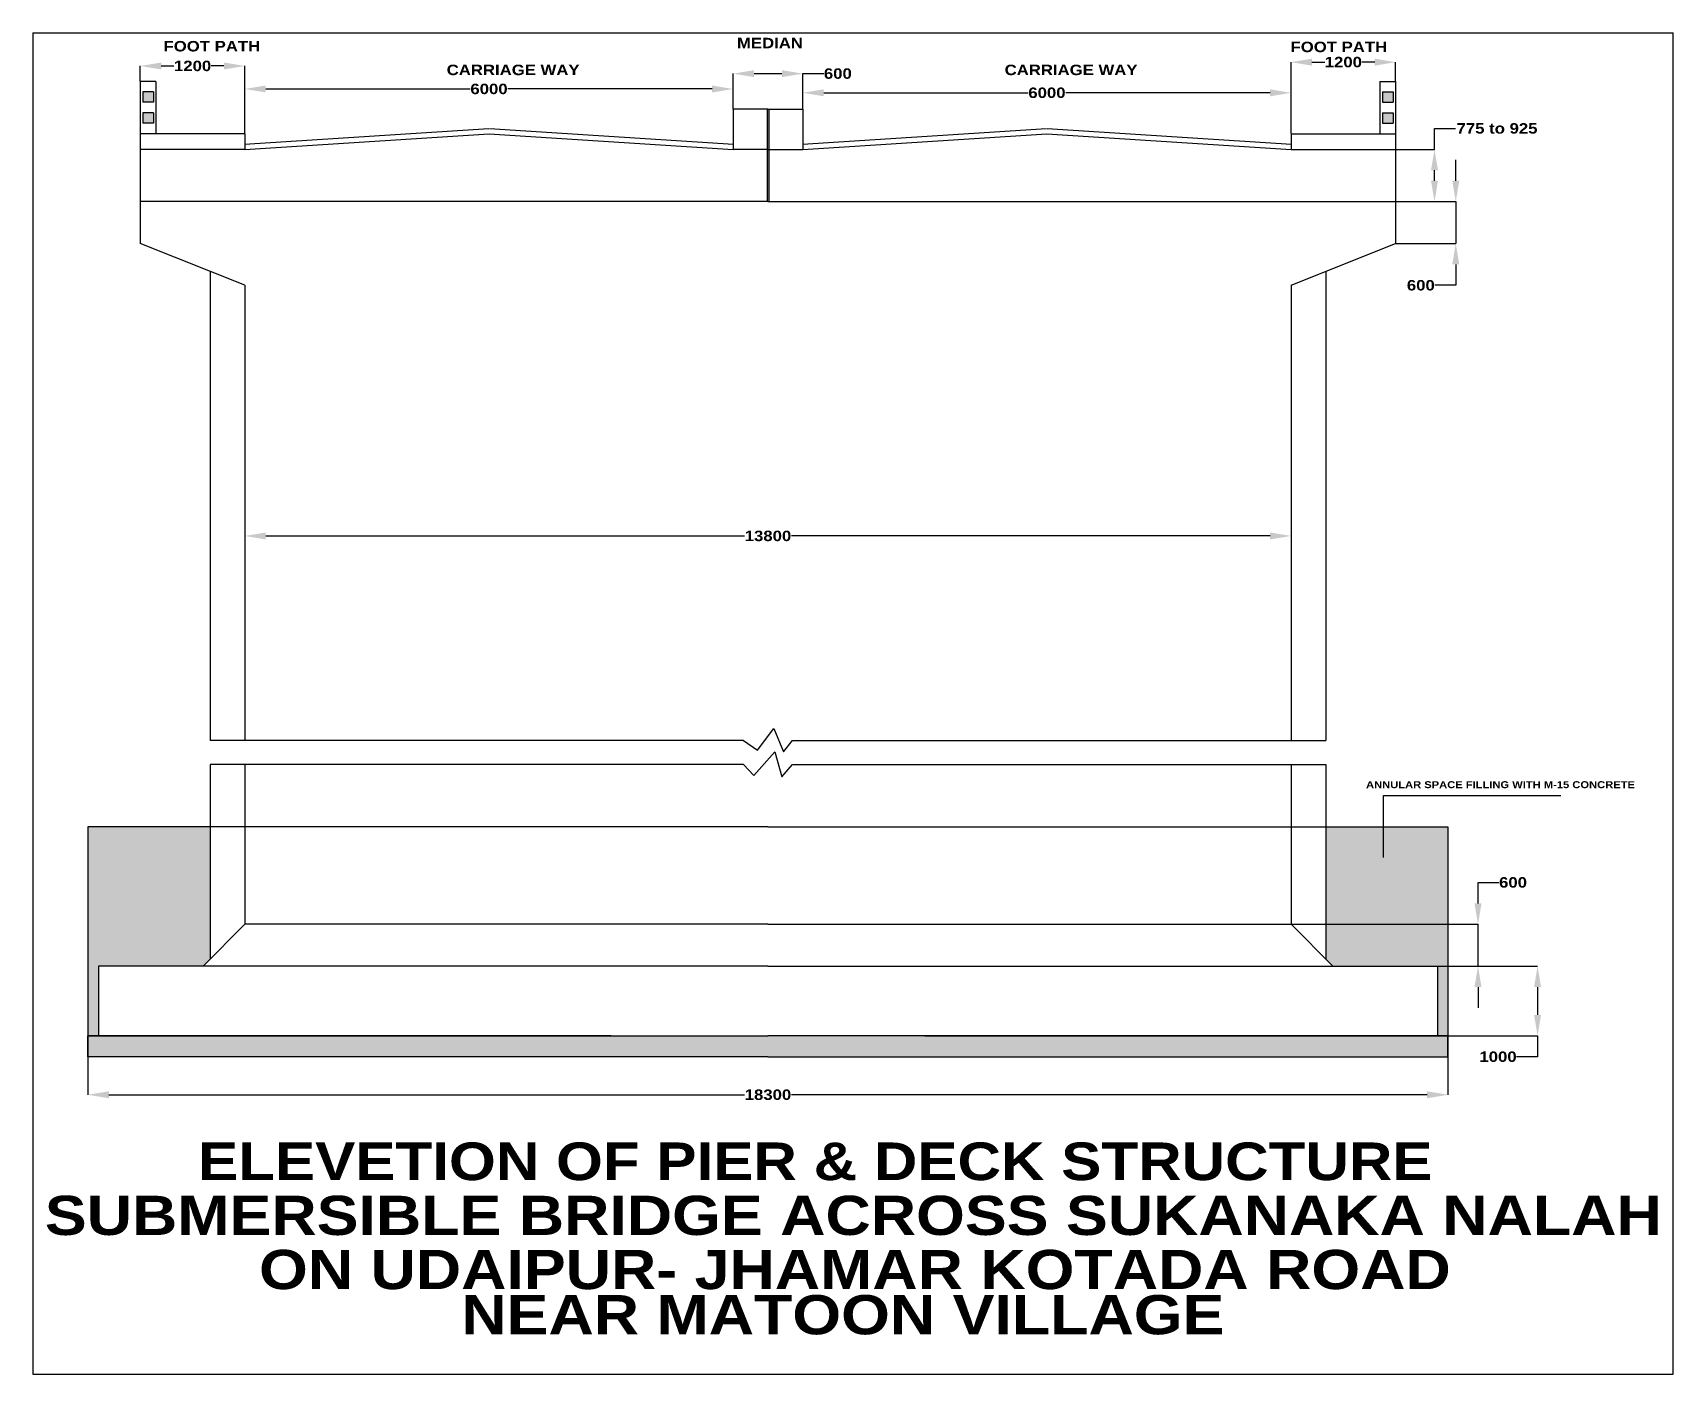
# Model space of a CAD drawing. Header units: millimetres. Extents: x -23258 to 263, y -11479 to 7761.
import ezdxf

# ---------------------------------------------------------------- set-up
doc = ezdxf.new("R2010")
doc.units = ezdxf.units.MM
doc.styles.get("Standard").update_dxf_attribs({"font": 'ARIBLK.TTF'})
doc.dimstyles.new('ISO-25', dxfattribs={"dimtxt": 150, "dimasz": 300, "dimexe": 1.25, "dimexo": 0.625, "dimtad": 0, "dimtoh": 1, "dimdec": 0, "dimtxsty": 'Standard', "dimcen": 75, "dimadec": 0, "dimazin": 0, "dimtfac": 1, "dimtdec": 0, "dimtmove": 0, "dimatfit": 2, "dimfxl": 0, "dimarcsym": 0})

# ---------------------------------------------------------------- blocks, each defined once
blk = doc.blocks.new('*D1')
at = {"color": 0, "lineweight": -2}
for p, q in [((-2536, -4726), (-2536, -4426)), ((-2536, -4426), (-2236, -4426)), ((-5216, -5026), (-2534, -5026)), ((-2536, -5626), (-2536, -5026)), ((-3116, -5626), (-2534, -5626)), ((-2536, -5926), (-2536, -6226))]:
    blk.add_line(p, q, dxfattribs=at)
at = {"color": 0}
for points in [[(-2586, -4726), (-2486, -4726), (-2536, -5026)], [(-2586, -5926), (-2486, -5926), (-2536, -5626)]]:
    blk.add_solid(points, dxfattribs=at)
at = {"layer": 'Defpoints', "color": 0}
for p in [(-5217, -5026), (-2536, -5026), (-3117, -5626)]:
    blk.add_point(p, dxfattribs=at)
at = {"color": 0, "insert": (-2034, -4426), "char_height": 150, "attachment_point": 5}
blk.add_mtext('600', dxfattribs=at)
blk = doc.blocks.new('*D2')
at = {"color": 0, "lineweight": -2}
for p, q in [((-20217, 6315), (-20217, 6956)), ((-19917, 6955), (-16988, 6955)), ((-13517, 6955), (-16445, 6955)), ((-13217, 6665), (-13217, 6956))]:
    blk.add_line(p, q, dxfattribs=at)
at = {"color": 0}
for points in [[(-19917, 7005), (-19917, 6905), (-20217, 6955)], [(-13517, 7005), (-13517, 6905), (-13217, 6955)]]:
    blk.add_solid(points, dxfattribs=at)
at = {"layer": 'Defpoints', "color": 0}
for p in [(-13217, 6955), (-13217, 6664), (-20217, 6314)]:
    blk.add_point(p, dxfattribs=at)
at = {"color": 0, "insert": (-16717, 6955), "char_height": 150, "attachment_point": 5}
blk.add_mtext('6000', dxfattribs=at)
blk = doc.blocks.new('*D3')
at = {"color": 0, "lineweight": -2}
for p, q in [((-21717, 7065), (-21717, 7286)), ((-21417, 7285), (-21234, 7285)), ((-20517, 7285), (-20699, 7285)), ((-20217, 6315), (-20217, 7286))]:
    blk.add_line(p, q, dxfattribs=at)
at = {"color": 0}
for points in [[(-21417, 7335), (-21417, 7235), (-21717, 7285)], [(-20517, 7335), (-20517, 7235), (-20217, 7285)]]:
    blk.add_solid(points, dxfattribs=at)
at = {"layer": 'Defpoints', "color": 0}
for p in [(-21717, 7285), (-21717, 7064), (-20217, 6315)]:
    blk.add_point(p, dxfattribs=at)
at = {"color": 0, "insert": (-20967, 7285), "char_height": 150, "attachment_point": 5}
blk.add_mtext('1200', dxfattribs=at)
blk = doc.blocks.new('*D4')
at = {"color": 0, "lineweight": -2}
for p, q in [((-13217, 6665), (-13217, 7176)), ((-12917, 7175), (-12517, 7175)), ((-12217, 6665), (-12217, 7176)), ((-12217, 7175), (-11917, 7175))]:
    blk.add_line(p, q, dxfattribs=at)
at = {"color": 0}
for points in [[(-12917, 7225), (-12917, 7125), (-13217, 7175)], [(-12517, 7225), (-12517, 7125), (-12217, 7175)]]:
    blk.add_solid(points, dxfattribs=at)
at = {"layer": 'Defpoints', "color": 0}
for p in [(-12217, 7175), (-13217, 6665), (-12217, 6664)]:
    blk.add_point(p, dxfattribs=at)
at = {"color": 0, "insert": (-11715, 7175), "char_height": 150, "attachment_point": 5}
blk.add_mtext('600', dxfattribs=at)
blk = doc.blocks.new('*D5')
at = {"color": 0, "lineweight": -2}
for p, q in [((-12217, 6665), (-12217, 6901)), ((-11917, 6900), (-8988, 6900)), ((-5517, 6900), (-8445, 6900)), ((-5217, 6315), (-5217, 6901))]:
    blk.add_line(p, q, dxfattribs=at)
at = {"color": 0}
for points in [[(-11917, 6950), (-11917, 6850), (-12217, 6900)], [(-5517, 6950), (-5517, 6850), (-5217, 6900)]]:
    blk.add_solid(points, dxfattribs=at)
at = {"layer": 'Defpoints', "color": 0}
for p in [(-5217, 6900), (-12217, 6665), (-5217, 6314)]:
    blk.add_point(p, dxfattribs=at)
at = {"color": 0, "insert": (-8717, 6900), "char_height": 150, "attachment_point": 5}
blk.add_mtext('6000', dxfattribs=at)
blk = doc.blocks.new('*D6')
at = {"color": 0, "lineweight": -2}
for p, q in [((-5217, 6315), (-5217, 7341)), ((-4917, 7340), (-4734, 7340)), ((-4017, 7340), (-4199, 7340)), ((-3717, 7065), (-3717, 7341))]:
    blk.add_line(p, q, dxfattribs=at)
at = {"color": 0}
for points in [[(-4917, 7390), (-4917, 7290), (-5217, 7340)], [(-4017, 7390), (-4017, 7290), (-3717, 7340)]]:
    blk.add_solid(points, dxfattribs=at)
at = {"layer": 'Defpoints', "color": 0}
for p in [(-3717, 7340), (-3717, 7064), (-5217, 6315)]:
    blk.add_point(p, dxfattribs=at)
at = {"color": 0, "insert": (-4467, 7340), "char_height": 150, "attachment_point": 5}
blk.add_mtext('1200', dxfattribs=at)
blk = doc.blocks.new('*D7')
at = {"color": 0, "lineweight": -2}
for p, q in [((-3160, 6089), (-3160, 6389)), ((-3160, 6389), (-2860, 6389)), ((-3716, 6089), (-3159, 6089)), ((-3160, 5639), (-3160, 5789)), ((-3716, 5339), (-3159, 5339))]:
    blk.add_line(p, q, dxfattribs=at)
at = {"color": 0}
for points in [[(-3210, 5789), (-3110, 5789), (-3160, 6089)], [(-3210, 5639), (-3110, 5639), (-3160, 5339)]]:
    blk.add_solid(points, dxfattribs=at)
at = {"layer": 'Defpoints', "color": 0}
for p in [(-3717, 6089), (-3160, 6089), (-3717, 5339)]:
    blk.add_point(p, dxfattribs=at)
at = {"color": 0, "insert": (-2263, 6389), "char_height": 150, "attachment_point": 5}
blk.add_mtext('775 to 925', dxfattribs=at)
blk = doc.blocks.new('*D8')
at = {"color": 0, "lineweight": -2}
for p, q in [((-20217, 1155), (-20217, 543)), ((-5217, 1155), (-5217, 543)), ((-19917, 544), (-13054, 544)), ((-5517, 544), (-12380, 544))]:
    blk.add_line(p, q, dxfattribs=at)
at = {"color": 0}
for points in [[(-19917, 594), (-19917, 494), (-20217, 544)], [(-5517, 594), (-5517, 494), (-5217, 544)]]:
    blk.add_solid(points, dxfattribs=at)
at = {"layer": 'Defpoints', "color": 0}
for p in [(-20217, 1156), (-5217, 1156), (-5217, 544)]:
    blk.add_point(p, dxfattribs=at)
at = {"color": 0, "insert": (-12717, 544), "char_height": 150, "attachment_point": 5}
blk.add_mtext('13800', dxfattribs=at)
blk = doc.blocks.new('*D9')
at = {"color": 0, "lineweight": -2}
for p, q in [((-2855, 5639), (-2855, 5939)), ((-3716, 5339), (-2854, 5339)), ((-2855, 5339), (-2855, 4739)), ((-3716, 4739), (-2854, 4739)), ((-2855, 4439), (-2855, 4139)), ((-2855, 4139), (-3155, 4139))]:
    blk.add_line(p, q, dxfattribs=at)
at = {"color": 0}
for points in [[(-2905, 5639), (-2805, 5639), (-2855, 5339)], [(-2905, 4439), (-2805, 4439), (-2855, 4739)]]:
    blk.add_solid(points, dxfattribs=at)
at = {"layer": 'Defpoints', "color": 0}
for p in [(-3716, 5339), (-3717, 4739), (-2855, 4739)]:
    blk.add_point(p, dxfattribs=at)
at = {"color": 0, "insert": (-3356, 4139), "char_height": 150, "attachment_point": 5}
blk.add_mtext('600', dxfattribs=at)
blk = doc.blocks.new('*D10')
at = {"color": 0, "lineweight": -2}
for p, q in [((-22467, -6927), (-22467, -7473)), ((-2967, -6927), (-2967, -7473)), ((-22167, -7471), (-13054, -7471)), ((-3267, -7471), (-12380, -7471))]:
    blk.add_line(p, q, dxfattribs=at)
at = {"color": 0}
for points in [[(-22167, -7421), (-22167, -7521), (-22467, -7471)], [(-3267, -7421), (-3267, -7521), (-2967, -7471)]]:
    blk.add_solid(points, dxfattribs=at)
at = {"layer": 'Defpoints', "color": 0}
for p in [(-22467, -6926), (-2967, -6926), (-2967, -7471)]:
    blk.add_point(p, dxfattribs=at)
at = {"color": 0, "insert": (-12717, -7471), "char_height": 150, "attachment_point": 5}
blk.add_mtext('18300', dxfattribs=at)
blk = doc.blocks.new('*D11')
at = {"color": 0, "lineweight": -2}
for p, q in [((-3116, -5626), (-1681, -5626)), ((-1682, -5926), (-1682, -6326)), ((-3116, -6626), (-1681, -6626)), ((-1682, -6626), (-1682, -6926)), ((-1682, -6926), (-1982, -6926))]:
    blk.add_line(p, q, dxfattribs=at)
at = {"color": 0}
for points in [[(-1732, -5926), (-1632, -5926), (-1682, -5626)], [(-1732, -6326), (-1632, -6326), (-1682, -6626)]]:
    blk.add_solid(points, dxfattribs=at)
at = {"layer": 'Defpoints', "color": 0}
for p in [(-3117, -5626), (-3117, -6626), (-1682, -6626)]:
    blk.add_point(p, dxfattribs=at)
at = {"color": 0, "insert": (-2249, -6926), "char_height": 150, "attachment_point": 5}
blk.add_mtext('1000', dxfattribs=at)

msp = doc.modelspace()

# ---------------------------------------------------------------- hatches: boundary and pattern name
h = msp.add_hatch(color=256)
h.paths.add_polyline_path([(-21529.3, 6764), (-21529.3, 6914), (-21679.3, 6914), (-21679.3, 6764)])
h.paths.add_polyline_path([(-21529.3, 6464), (-21529.3, 6614), (-21679.3, 6614), (-21679.3, 6464)])
h = msp.add_hatch(color=256)
h.paths.add_polyline_path([(-3754.3, 6764), (-3754.3, 6914), (-3904.3, 6914), (-3904.3, 6764)])
h.paths.add_polyline_path([(-3754.3, 6464), (-3754.3, 6614), (-3904.3, 6614), (-3904.3, 6464)])
h = msp.add_hatch()
h.set_pattern_fill('ANGLE', color=256, scale=0.5, style=0)
h.set_pattern_definition([(0, (0, 5000), (0, 3.4925), [2.54, -0.9525]), (90, (0, 5000), (-3.4925, 2e-16), [2.54, -0.9525])])
h.paths.add_polyline_path([(-12704.3, 6664), (-12716.8, 6664), (-12729.3, 6664), (-12729.3, 6089), (-12716.8, 6089), (-12704.3, 6089)])
h = msp.add_hatch()
h.set_pattern_fill('ANGLE', color=256, style=0)
h.set_pattern_definition([(0, (0, 0), (0, 6.985), [5.08, -1.905]), (90, (0, 0), (-6.985, 4e-16), [5.08, -1.905])])
h.paths.add_polyline_path([(-12704.3, 6089), (-12716.8, 6089), (-12729.3, 6089), (-12729.3, 5339), (-12716.8, 5339), (-12704.3, 5339)])
h = msp.add_hatch()
h.set_pattern_fill('AR-CONC', color=256, scale=3, style=0)
h.paths.add_polyline_path([(-2966.8, -3626.2), (-4716.8, -3626.2), (-4716.8, -5526.2), (-4616.8, -5626.2), (-3116.8, -5626.2), (-3116.8, -6626.2), (-2966.8, -6626.2)])
h.paths.add_polyline_path([(-20716.8, -3626.2), (-22466.8, -3626.2), (-22466.8, -6626.2), (-22316.8, -6626.2), (-22316.8, -5626.2), (-20816.8, -5626.2), (-20716.8, -5526.2)])
h.paths.add_polyline_path([(-22634.8, -4311.2), (-22157.9, -4311.2), (-22157.9, -4541.3), (-22634.8, -4541.3)], flags=9)
h = msp.add_hatch()
h.set_pattern_fill('AR-CONC', color=256, scale=3, style=0)
h.paths.add_polyline_path([(-2966.8, -6626.2), (-12716.8, -6626.2), (-22466.8, -6626.2), (-22466.8, -6926.2), (-14966.8, -6926.2), (-12716.8, -6926.2), (-2966.8, -6926.2)])

# ---------------------------------------------------------------- linework, layer by layer
for p, q in [((-23258, 7761), (-23258, -11478.8)), ((-23258, 7761), (262.8, 7761)), ((-23258, 7761), (262.8, 7761)), ((262.8, -11478.8), (262.8, 7761)), ((-21716.8, 7064), (-21716.8, 5339)), ((-21491.8, 7064), (-21716.8, 7064)), ((-21491.8, 7064), (-21491.8, 6314)), ((-3941.8, 7064), (-3716.8, 7064)), ((-3941.8, 7064), (-3941.8, 6314)), ((-3716.8, 7064), (-3716.8, 5339)), ((-21529.3, 6914), (-21679.3, 6914)), ((-21679.3, 6914), (-21679.3, 6764)), ((-21529.3, 6914), (-21529.3, 6764)), ((-3904.3, 6914), (-3904.3, 6764)), ((-3904.3, 6914), (-3754.3, 6914)), ((-3754.3, 6914), (-3754.3, 6764)), ((-21529.3, 6764), (-21679.3, 6764)), ((-21529.3, 6614), (-21679.3, 6614)), ((-21679.3, 6614), (-21679.3, 6464)), ((-21529.3, 6614), (-21529.3, 6464)), ((-12716.8, 6664), (-13216.8, 6664)), ((-13216.8, 6664), (-13216.8, 6089)), ((-12729.3, 6664), (-12729.3, 5339)), ((-12716.8, 6664), (-12216.8, 6664)), ((-12704.3, 6664), (-12704.3, 5339)), ((-12216.8, 6664), (-12216.8, 6089)), ((-3904.3, 6764), (-3754.3, 6764)), ((-3904.3, 6614), (-3754.3, 6614)), ((-3904.3, 6614), (-3904.3, 6464)), ((-3754.3, 6614), (-3754.3, 6464)), ((-21529.3, 6464), (-21679.3, 6464)), ((-20221.6, 6163.9), (-16721.6, 6388.9)), ((-16711.9, 6388.9), (-13211.9, 6163.9)), ((-12221.6, 6163.9), (-8721.6, 6388.9)), ((-8711.9, 6388.9), (-5211.9, 6163.9)), ((-3904.3, 6464), (-3754.3, 6464)), ((-20216.8, 6314), (-21716.8, 6314)), ((-20216.8, 6314), (-20216.8, 6089)), ((-20216.8, 6089), (-16716.8, 6314)), ((-16716.8, 6314), (-13216.8, 6089)), ((-12216.8, 6089), (-8716.8, 6314)), ((-8716.8, 6314), (-5216.8, 6089)), ((-5216.8, 6314), (-5216.8, 6089)), ((-5216.8, 6314), (-3716.8, 6314)), ((-20216.8, 6089), (-21716.8, 6089)), ((-12716.8, 6089), (-13216.8, 6089)), ((-12716.8, 6089), (-12216.8, 6089)), ((-5216.8, 6089), (-3716.8, 6089)), ((-12716.8, 5339), (-21716.8, 5339)), ((-21716.8, 5339), (-21716.8, 4739)), ((-12716.8, 5339), (-3716.8, 5339)), ((-3716.8, 5339), (-3716.8, 4739)), ((-20216.8, 4139), (-21716.8, 4739)), ((-5216.8, 4139), (-3716.8, 4739)), ((-20716.8, 4339), (-20716.8, -2388.9)), ((-4716.8, 4339), (-4716.8, -2388.9)), ((-20216.8, 4139), (-20216.8, -2388.9)), ((-5216.8, 4139), (-5216.8, -2388.9)), ((-12866.2, -2530.3), (-12633.8, -2219.2)), ((-12633.8, -2219.2), (-12496.5, -2551.4)), ((-20516.8, -2388.9), (-20716.8, -2388.9)), ((-13068.8, -2388.9), (-20516.8, -2388.9)), ((-13068.8, -2388.9), (-12866.2, -2530.3)), ((-12919, -2891.8), (-12618, -2554.3)), ((-12618, -2554.3), (-12517.6, -2912.9)), ((-12496.5, -2551.4), (-12364.8, -2388.9)), ((-12364.8, -2388.9), (-4916.8, -2388.9)), ((-4916.8, -2388.9), (-4716.8, -2388.9)), ((-20716.8, -2733.3), (-20716.8, -5526.2)), ((-20516.8, -2733.3), (-20716.8, -2733.3)), ((-13068.8, -2733.3), (-20516.8, -2733.3)), ((-20216.8, -2733.3), (-20216.8, -5026.2)), ((-13068.8, -2733.3), (-12919, -2891.8)), ((-12517.6, -2912.9), (-12364.8, -2733.3)), ((-12364.8, -2733.3), (-4916.8, -2733.3)), ((-5216.8, -2733.3), (-5216.8, -5026.2)), ((-4916.8, -2733.3), (-4716.8, -2733.3)), ((-4716.8, -2733.3), (-4716.8, -5526.2)), ((-22466.8, -3626.2), (-22466.8, -6926.2)), ((-12716.8, -3626.2), (-22466.8, -3626.2)), ((-20716.8, -3626.2), (-22466.8, -3626.2)), ((-12716.8, -3626.2), (-2966.8, -3626.2)), ((-4716.8, -3626.2), (-2966.8, -3626.2)), ((-2966.8, -3626.2), (-2966.8, -6926.2)), ((-20216.8, -5026.2), (-20816.8, -5626.2)), ((-12716.8, -5026.2), (-20216.8, -5026.2)), ((-12716.8, -5026.2), (-5216.8, -5026.2)), ((-5216.8, -5026.2), (-4616.8, -5626.2)), ((-12716.8, -5626.2), (-22316.8, -5626.2)), ((-22316.8, -5626.2), (-22316.8, -6626.2)), ((-15116.8, -5626.2), (-16616.8, -5626.2)), ((-12716.8, -5626.2), (-3116.8, -5626.2)), ((-10316.8, -5626.2), (-8816.8, -5626.2)), ((-3116.8, -5626.2), (-3116.8, -6626.2)), ((-22466.8, -6626.2), (-12716.8, -6626.2)), ((-14966.8, -6626.2), (-22466.8, -6626.2)), ((-22466.8, -6926.2), (-22466.8, -6626.2)), ((-16616.8, -6626.2), (-20816.8, -6626.2)), ((-2966.8, -6626.2), (-12716.8, -6626.2)), ((-10466.8, -6626.2), (-2966.8, -6626.2)), ((-8816.8, -6626.2), (-4616.8, -6626.2)), ((-2966.8, -6926.2), (-2966.8, -6626.2)), ((-12716.8, -6926.2), (-22466.8, -6926.2)), ((-14966.8, -6926.2), (-22466.8, -6926.2)), ((-12716.8, -6926.2), (-2966.8, -6926.2)), ((-10466.8, -6926.2), (-2966.8, -6926.2)), ((-23258, -11478.8), (262.8, -11478.8))]:
    msp.add_line(p, q)

# ---------------------------------------------------------------- texts
for s, p in [('FOOT PATH', (-21383.3, 7493.6)), ('MEDIAN', (-13161.1, 7538.9)), ('FOOT PATH', (-5224.1, 7483.3)), ('CARRIAGE WAY', (-17323.3, 7153.6)), ('CARRIAGE WAY', (-9323.3, 7153.6))]:
    msp.add_text(s, height=150).set_placement(p)
at = {"insert": (-4141.4, -2973.3), "char_height": 100, "attachment_point": 1}
msp.add_mtext('ANNULAR SPACE FILLING WITH M-15 CONCRETE', dxfattribs=at)
at = {"width": 394410.684, "attachment_point": 1}
for s, insert, char_height in [('ELEVETION OF PIER & DECK STRUCTURE', (-20888.9, -8155.3), 540), ('SUBMERSIBLE BRIDGE ACROSS SUKANAKA NALAH ', (-23085.1, -8919.3), 562.5), ('ON UDAIPUR- JHAMAR KOTADA ROAD ', (-20014, -9695.7), 562.5), ('NEAR MATOON VILLAGE', (-17113.8, -10344.1), 562.5)]:
    msp.add_mtext(s, dxfattribs=dict(at, insert=insert, char_height=char_height))

# ---------------------------------------------------------------- dimensions: what is measured, and where the dimension line sits
for base, p1, p2, text, picture, middle in [((-21716.8, 7285), (-20216.8, 6314.7), (-21716.8, 7064), '1200', '*D3', (-20966.8, 7285)), ((-3716.8, 7340), (-5216.8, 6314.7), (-3716.8, 7064), '1200', '*D6', (-4466.8, 7340)), ((-12216.8, 7175.1), (-13216.8, 6664.7), (-12216.8, 6664), '600', '*D4', (-11715.2, 7175.1)), ((-13216.8, 6955.2), (-20216.8, 6314), (-13216.8, 6664), '6000', '*D2', (-16716.8, 6955.2)), ((-5216.8, 6900.2), (-12216.8, 6664.7), (-5216.8, 6314), '6000', '*D5', (-8716.8, 6900.2)), ((-5216.8, 544.4), (-20216.8, 1155.8), (-5216.8, 1155.8), '13800', '*D8', (-12716.8, 544.4)), ((-2966.8, -7471.4), (-22466.8, -6926.2), (-2966.8, -6926.2), '18300', '*D10', (-12716.8, -7471.4))]:
    dim = msp.add_linear_dim(base=base, p1=p1, p2=p2, text=text, dimstyle='ISO-25')
    dim.commit()
    dim.dimension.update_dxf_attribs({"geometry": picture, "text_midpoint": middle})
dim = msp.add_linear_dim(base=(-3160.1, 6089), p1=(-3716.8, 5339), p2=(-3716.8, 6089), angle=90, text='775 to 925', dimstyle='ISO-25')
dim.commit()
dim.dimension.update_dxf_attribs({"geometry": '*D7', "text_midpoint": (-2262.6, 6389)})
for base, p1, p2, picture, middle in [((-2854.8, 4739), (-3716.1, 5339), (-3716.8, 4739), '*D9', (-3356.4, 4139)), ((-2535.6, -5026.2), (-3116.8, -5626.2), (-5216.8, -5026.2), '*D1', (-2034, -4426.2)), ((-1681.9, -6626.2), (-3116.8, -5626.2), (-3116.8, -6626.2), '*D11', (-2249.2, -6926.2))]:
    dim = msp.add_linear_dim(base=base, p1=p1, p2=p2, angle=90, dimstyle='ISO-25')
    dim.commit()
    dim.dimension.update_dxf_attribs({"geometry": picture, "text_midpoint": middle})

# ---------------------------------------------------------------- leaders
msp.add_leader([(-3890.5, -4068.4), (-3890.5, -3180.6), (-1348.6, -3180.6)], dimstyle='ISO-25', override={"dimgap": 0.625, "dimtad": 0})

doc.saveas('drawing.dxf')
